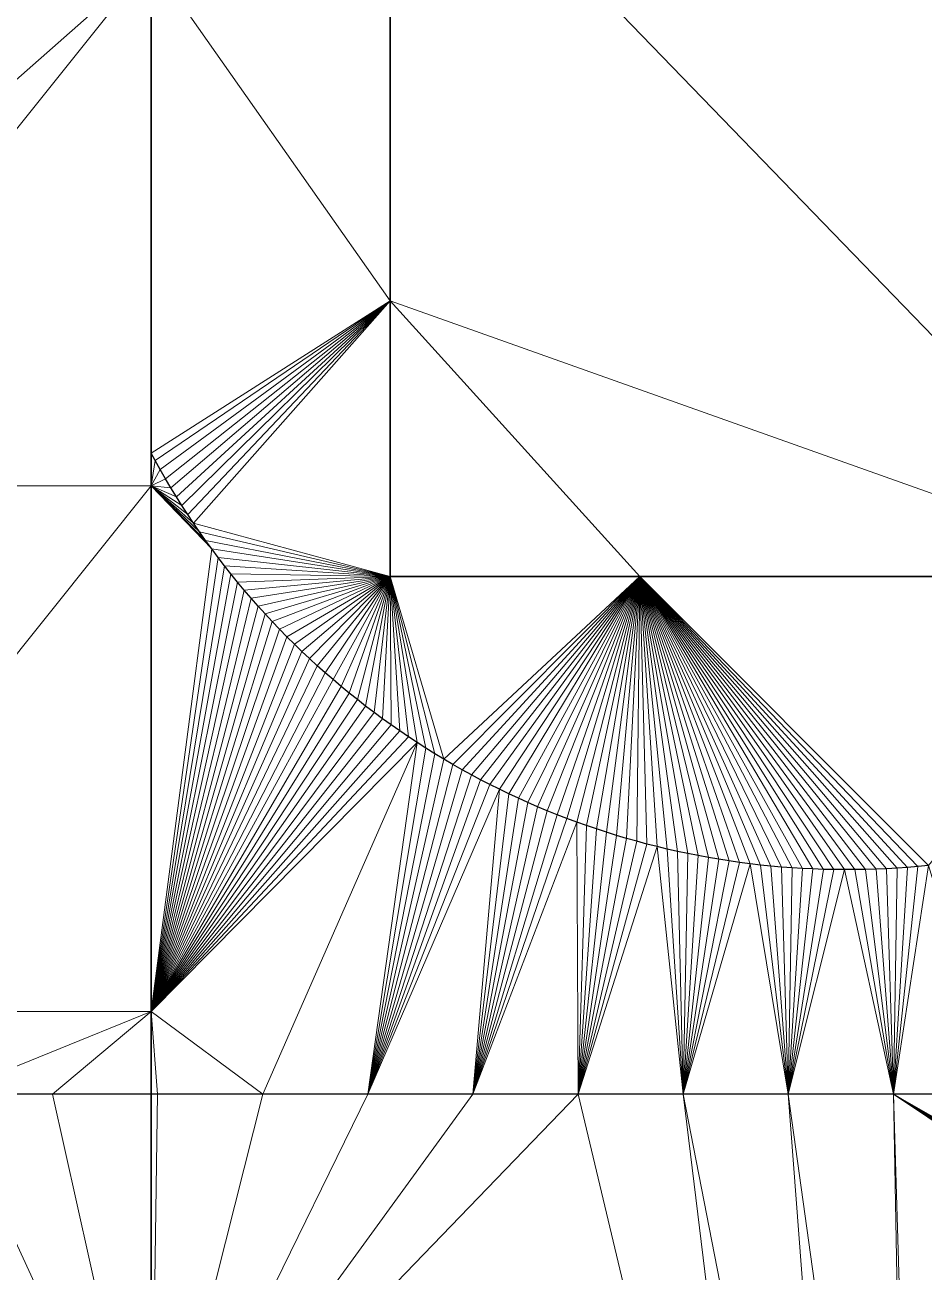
# Model space of a CAD drawing. Header units: metres. Extents: x 246428 to 246884, y 7418966 to 7419490.
# Drawn here: x 246825.43 to 246833.98, y 7419366.13 to 7419378 of the extents above; entities that cross this region are included whole.
import ezdxf

# ---------------------------------------------------------------- set-up
doc = ezdxf.new("R2010")
doc.units = ezdxf.units.M
doc.linetypes.add('blank name', pattern=[0])
doc.linetypes.add('HIDDEN', pattern=[9.525, 6.35, -3.175])
doc.layers.add('_12D_UNMAPPED', color=7, linetype='Continuous')
doc.layers.add('GRADELINES', color=250, linetype='HIDDEN', lineweight=25)
doc.layers.add('MISC_PATHS', color=7, linetype='Continuous', lineweight=35)
doc.layers.add('KERB_BACK', color=7, linetype='Continuous', lineweight=35, true_color=0x5fd2ff)

msp = doc.modelspace()

# ---------------------------------------------------------------- linework, layer by layer
at = {"layer": '_12D_UNMAPPED', "color": 3, "linetype": 'blank name', "lineweight": 0}
for points in [[(246839, 7419383.53, 36.51), (246836.276, 7419372.753, 36.563), (246828.9, 7419380.377, 36.457)], [(246828.9, 7419375.377, 36.491), (246826.627, 7419378.614, 36.446), (246828.9, 7419380.377, 36.457)], [(246836.276, 7419372.753, 36.563), (246828.9, 7419375.377, 36.491), (246828.9, 7419380.377, 36.457)], [(246826.627, 7419373.614, 36.48), (246822.627, 7419373.614, 36.44), (246826.627, 7419378.614, 36.446)], [(246826.627, 7419378.614, 36.446), (246822.627, 7419373.614, 36.44), (246822.627, 7419375.087, 36.43)], [(246826.627, 7419378.614, 36.446), (246822.627, 7419375.087, 36.43), (246822.627, 7419378.614, 36.406)], [(246826.627, 7419373.925, 36.484), (246826.627, 7419378.614, 36.446), (246828.9, 7419375.377, 36.491)], [(246826.627, 7419373.925, 36.484), (246826.627, 7419373.614, 36.48), (246826.627, 7419378.614, 36.446)], [(246826.664, 7419373.857, 36.484), (246826.627, 7419373.925, 36.484), (246828.9, 7419375.377, 36.491)], [(246826.713, 7419373.77, 36.485), (246826.664, 7419373.857, 36.484), (246828.9, 7419375.377, 36.491)], [(246826.763, 7419373.683, 36.486), (246826.713, 7419373.77, 36.485), (246828.9, 7419375.377, 36.491)], [(246826.814, 7419373.597, 36.487), (246826.763, 7419373.683, 36.486), (246828.9, 7419375.377, 36.491)], [(246826.866, 7419373.512, 36.488), (246826.814, 7419373.597, 36.487), (246828.9, 7419375.377, 36.491)], [(246826.919, 7419373.427, 36.489), (246826.866, 7419373.512, 36.488), (246828.9, 7419375.377, 36.491)], [(246826.974, 7419373.343, 36.49), (246826.919, 7419373.427, 36.489), (246828.9, 7419375.377, 36.491)], [(246827.029, 7419373.26, 36.491), (246826.974, 7419373.343, 36.49), (246828.9, 7419375.377, 36.491)], [(246828.9, 7419372.753, 36.508), (246827.029, 7419373.26, 36.491), (246828.9, 7419375.377, 36.491)], [(246831.276, 7419372.753, 36.526), (246828.9, 7419372.753, 36.508), (246828.9, 7419375.377, 36.491)], [(246836.276, 7419372.753, 36.563), (246831.276, 7419372.753, 36.526), (246828.9, 7419375.377, 36.491)], [(246826.664, 7419373.857, 36.484), (246826.627, 7419373.614, 36.48), (246826.627, 7419373.925, 36.484)], [(246826.713, 7419373.77, 36.485), (246826.627, 7419373.614, 36.48), (246826.664, 7419373.857, 36.484)], [(246826.763, 7419373.683, 36.486), (246826.627, 7419373.614, 36.48), (246826.713, 7419373.77, 36.485)], [(246826.814, 7419373.597, 36.487), (246826.627, 7419373.614, 36.48), (246826.763, 7419373.683, 36.486)], [(246826.627, 7419368.614, 36.514), (246822.627, 7419368.614, 36.474), (246826.627, 7419373.614, 36.48)], [(246822.627, 7419368.614, 36.474), (246822.627, 7419373.614, 36.44), (246826.627, 7419373.614, 36.48)], [(246826.866, 7419373.512, 36.488), (246826.627, 7419373.614, 36.48), (246826.814, 7419373.597, 36.487)], [(246826.627, 7419373.614, 36.48), (246826.866, 7419373.512, 36.488), (246826.919, 7419373.427, 36.489)], [(246826.627, 7419368.614, 36.514), (246826.627, 7419373.614, 36.48), (246827.202, 7419373.015, 36.494)], [(246827.202, 7419373.015, 36.494), (246826.627, 7419373.614, 36.48), (246827.143, 7419373.096, 36.493)], [(246827.143, 7419373.096, 36.493), (246826.627, 7419373.614, 36.48), (246827.086, 7419373.177, 36.492)], [(246827.086, 7419373.177, 36.492), (246826.627, 7419373.614, 36.48), (246827.029, 7419373.26, 36.491)], [(246827.029, 7419373.26, 36.491), (246826.627, 7419373.614, 36.48), (246826.974, 7419373.343, 36.49)], [(246826.974, 7419373.343, 36.49), (246826.627, 7419373.614, 36.48), (246826.919, 7419373.427, 36.489)], [(246828.9, 7419372.753, 36.508), (246827.086, 7419373.177, 36.492), (246827.029, 7419373.26, 36.491)], [(246828.9, 7419372.753, 36.508), (246827.143, 7419373.096, 36.493), (246827.086, 7419373.177, 36.492)], [(246828.9, 7419372.753, 36.508), (246827.202, 7419373.015, 36.494), (246827.143, 7419373.096, 36.493)], [(246827.262, 7419372.935, 36.495), (246826.627, 7419368.614, 36.514), (246827.202, 7419373.015, 36.494)], [(246827.323, 7419372.855, 36.496), (246826.627, 7419368.614, 36.514), (246827.262, 7419372.935, 36.495)], [(246828.9, 7419372.753, 36.508), (246827.262, 7419372.935, 36.495), (246827.202, 7419373.015, 36.494)], [(246828.9, 7419372.753, 36.508), (246827.323, 7419372.855, 36.496), (246827.262, 7419372.935, 36.495)], [(246827.385, 7419372.777, 36.497), (246826.627, 7419368.614, 36.514), (246827.323, 7419372.855, 36.496)], [(246828.9, 7419372.753, 36.508), (246827.385, 7419372.777, 36.497), (246827.323, 7419372.855, 36.496)], [(246827.448, 7419372.699, 36.498), (246826.627, 7419368.614, 36.514), (246827.385, 7419372.777, 36.497)], [(246827.512, 7419372.622, 36.499), (246826.627, 7419368.614, 36.514), (246827.448, 7419372.699, 36.498)], [(246828.9, 7419372.753, 36.508), (246827.448, 7419372.699, 36.498), (246827.385, 7419372.777, 36.497)], [(246828.9, 7419372.753, 36.508), (246827.512, 7419372.622, 36.499), (246827.448, 7419372.699, 36.498)], [(246828.9, 7419372.753, 36.508), (246827.577, 7419372.546, 36.5), (246827.512, 7419372.622, 36.499)], [(246828.9, 7419372.753, 36.508), (246827.643, 7419372.471, 36.501), (246827.577, 7419372.546, 36.5)], [(246828.9, 7419372.753, 36.508), (246827.71, 7419372.397, 36.502), (246827.643, 7419372.471, 36.501)], [(246828.9, 7419372.753, 36.508), (246827.778, 7419372.324, 36.503), (246827.71, 7419372.397, 36.502)], [(246828.9, 7419372.753, 36.508), (246827.847, 7419372.251, 36.504), (246827.778, 7419372.324, 36.503)], [(246828.9, 7419372.753, 36.508), (246827.917, 7419372.18, 36.505), (246827.847, 7419372.251, 36.504)], [(246828.9, 7419372.753, 36.508), (246827.988, 7419372.109, 36.506), (246827.917, 7419372.18, 36.505)], [(246828.9, 7419372.753, 36.508), (246828.06, 7419372.04, 36.507), (246827.988, 7419372.109, 36.506)], [(246828.9, 7419372.753, 36.508), (246828.132, 7419371.971, 36.508), (246828.06, 7419372.04, 36.507)], [(246828.9, 7419372.753, 36.508), (246828.206, 7419371.904, 36.509), (246828.132, 7419371.971, 36.508)], [(246828.9, 7419372.753, 36.508), (246828.281, 7419371.837, 36.51), (246828.206, 7419371.904, 36.509)], [(246828.9, 7419372.753, 36.508), (246828.356, 7419371.771, 36.511), (246828.281, 7419371.837, 36.51)], [(246828.9, 7419372.753, 36.508), (246828.432, 7419371.707, 36.512), (246828.356, 7419371.771, 36.511)], [(246828.9, 7419372.753, 36.508), (246828.51, 7419371.643, 36.513), (246828.432, 7419371.707, 36.512)], [(246828.9, 7419372.753, 36.508), (246828.588, 7419371.581, 36.514), (246828.51, 7419371.643, 36.513)], [(246828.9, 7419372.753, 36.508), (246828.666, 7419371.519, 36.515), (246828.588, 7419371.581, 36.514)], [(246828.9, 7419372.753, 36.508), (246828.746, 7419371.459, 36.516), (246828.666, 7419371.519, 36.515)], [(246828.9, 7419372.753, 36.508), (246828.827, 7419371.399, 36.517), (246828.746, 7419371.459, 36.516)], [(246828.9, 7419372.753, 36.508), (246828.908, 7419371.341, 36.518), (246828.827, 7419371.399, 36.517)], [(246828.9, 7419372.753, 36.508), (246831.276, 7419372.753, 36.526), (246829.411, 7419371.014, 36.524)], [(246828.9, 7419372.753, 36.508), (246829.411, 7419371.014, 36.524), (246829.325, 7419371.066, 36.523)], [(246828.9, 7419372.753, 36.508), (246829.325, 7419371.066, 36.523), (246829.24, 7419371.119, 36.522)], [(246828.9, 7419372.753, 36.508), (246829.24, 7419371.119, 36.522), (246829.156, 7419371.173, 36.521)], [(246828.9, 7419372.753, 36.508), (246829.156, 7419371.173, 36.521), (246829.073, 7419371.228, 36.52)], [(246828.9, 7419372.753, 36.508), (246829.073, 7419371.228, 36.52), (246828.99, 7419371.284, 36.519)], [(246828.9, 7419372.753, 36.508), (246828.99, 7419371.284, 36.519), (246828.908, 7419371.341, 36.518)], [(246831.276, 7419372.753, 36.526), (246829.497, 7419370.964, 36.525), (246829.411, 7419371.014, 36.524)], [(246831.276, 7419372.753, 36.526), (246829.584, 7419370.914, 36.526), (246829.497, 7419370.964, 36.525)], [(246831.276, 7419372.753, 36.526), (246829.672, 7419370.866, 36.527), (246829.584, 7419370.914, 36.526)], [(246831.276, 7419372.753, 36.526), (246829.76, 7419370.819, 36.528), (246829.672, 7419370.866, 36.527)], [(246831.276, 7419372.753, 36.526), (246829.849, 7419370.773, 36.529), (246829.76, 7419370.819, 36.528)], [(246831.276, 7419372.753, 36.526), (246829.938, 7419370.729, 36.53), (246829.849, 7419370.773, 36.529)], [(246831.276, 7419372.753, 36.526), (246830.029, 7419370.685, 36.531), (246829.938, 7419370.729, 36.53)], [(246831.276, 7419372.753, 36.526), (246830.119, 7419370.643, 36.532), (246830.029, 7419370.685, 36.531)], [(246831.276, 7419372.753, 36.526), (246830.21, 7419370.602, 36.533), (246830.119, 7419370.643, 36.532)], [(246831.276, 7419372.753, 36.526), (246830.302, 7419370.562, 36.533), (246830.21, 7419370.602, 36.533)], [(246831.276, 7419372.753, 36.526), (246830.394, 7419370.524, 36.534), (246830.302, 7419370.562, 36.533)], [(246831.276, 7419372.753, 36.526), (246830.487, 7419370.486, 36.535), (246830.394, 7419370.524, 36.534)], [(246831.276, 7419372.753, 36.526), (246830.58, 7419370.45, 36.536), (246830.487, 7419370.486, 36.535)], [(246831.276, 7419372.753, 36.526), (246830.674, 7419370.416, 36.537), (246830.58, 7419370.45, 36.536)], [(246831.276, 7419372.753, 36.526), (246830.768, 7419370.382, 36.538), (246830.674, 7419370.416, 36.537)], [(246831.276, 7419372.753, 36.526), (246830.863, 7419370.35, 36.539), (246830.768, 7419370.382, 36.538)], [(246831.276, 7419372.753, 36.526), (246830.958, 7419370.319, 36.54), (246830.863, 7419370.35, 36.539)], [(246831.276, 7419372.753, 36.526), (246831.053, 7419370.289, 36.541), (246830.958, 7419370.319, 36.54)], [(246831.276, 7419372.753, 36.526), (246831.149, 7419370.26, 36.542), (246831.053, 7419370.289, 36.541)], [(246831.276, 7419372.753, 36.526), (246831.245, 7419370.233, 36.543), (246831.149, 7419370.26, 36.542)], [(246831.276, 7419372.753, 36.526), (246831.342, 7419370.207, 36.544), (246831.245, 7419370.233, 36.543)], [(246831.276, 7419372.753, 36.526), (246836.276, 7419372.753, 36.563), (246834.02, 7419370.003, 36.565)], [(246831.276, 7419372.753, 36.526), (246834.02, 7419370.003, 36.565), (246833.92, 7419369.994, 36.564)], [(246831.276, 7419372.753, 36.526), (246833.92, 7419369.994, 36.564), (246833.821, 7419369.985, 36.563)], [(246831.276, 7419372.753, 36.526), (246833.821, 7419369.985, 36.563), (246833.721, 7419369.978, 36.563)], [(246831.276, 7419372.753, 36.526), (246833.721, 7419369.978, 36.563), (246833.621, 7419369.972, 36.562)], [(246831.276, 7419372.753, 36.526), (246833.621, 7419369.972, 36.562), (246833.521, 7419369.968, 36.561)], [(246831.276, 7419372.753, 36.526), (246833.521, 7419369.968, 36.561), (246833.421, 7419369.965, 36.561)], [(246831.276, 7419372.753, 36.526), (246833.421, 7419369.965, 36.561), (246833.321, 7419369.963, 36.56)], [(246831.276, 7419372.753, 36.526), (246833.321, 7419369.963, 36.56), (246833.221, 7419369.963, 36.559)], [(246831.276, 7419372.753, 36.526), (246833.221, 7419369.963, 36.559), (246833.121, 7419369.964, 36.558)], [(246831.276, 7419372.753, 36.526), (246833.121, 7419369.964, 36.558), (246833.021, 7419369.966, 36.558)], [(246831.276, 7419372.753, 36.526), (246833.021, 7419369.966, 36.558), (246832.921, 7419369.97, 36.557)], [(246831.276, 7419372.753, 36.526), (246832.921, 7419369.97, 36.557), (246832.821, 7419369.974, 36.556)], [(246831.276, 7419372.753, 36.526), (246832.821, 7419369.974, 36.556), (246832.722, 7419369.981, 36.555)], [(246831.276, 7419372.753, 36.526), (246832.722, 7419369.981, 36.555), (246832.622, 7419369.988, 36.554)], [(246831.276, 7419372.753, 36.526), (246832.622, 7419369.988, 36.554), (246832.522, 7419369.997, 36.554)], [(246831.276, 7419372.753, 36.526), (246832.522, 7419369.997, 36.554), (246832.423, 7419370.007, 36.553)], [(246831.276, 7419372.753, 36.526), (246832.423, 7419370.007, 36.553), (246832.323, 7419370.019, 36.552)], [(246831.276, 7419372.753, 36.526), (246832.323, 7419370.019, 36.552), (246832.224, 7419370.032, 36.551)], [(246831.276, 7419372.753, 36.526), (246832.224, 7419370.032, 36.551), (246832.125, 7419370.046, 36.55)], [(246831.276, 7419372.753, 36.526), (246832.125, 7419370.046, 36.55), (246832.027, 7419370.062, 36.55)], [(246831.276, 7419372.753, 36.526), (246832.027, 7419370.062, 36.55), (246831.928, 7419370.078, 36.549)], [(246831.276, 7419372.753, 36.526), (246831.928, 7419370.078, 36.549), (246831.83, 7419370.097, 36.548)], [(246831.276, 7419372.753, 36.526), (246831.83, 7419370.097, 36.548), (246831.732, 7419370.116, 36.547)], [(246831.276, 7419372.753, 36.526), (246831.732, 7419370.116, 36.547), (246831.634, 7419370.137, 36.546)], [(246831.276, 7419372.753, 36.526), (246831.634, 7419370.137, 36.546), (246831.536, 7419370.159, 36.545)], [(246831.276, 7419372.753, 36.526), (246831.536, 7419370.159, 36.545), (246831.439, 7419370.182, 36.544)], [(246831.276, 7419372.753, 36.526), (246831.439, 7419370.182, 36.544), (246831.342, 7419370.207, 36.544)], [(246827.577, 7419372.546, 36.5), (246826.627, 7419368.614, 36.514), (246827.512, 7419372.622, 36.499)], [(246827.643, 7419372.471, 36.501), (246826.627, 7419368.614, 36.514), (246827.577, 7419372.546, 36.5)], [(246827.71, 7419372.397, 36.502), (246826.627, 7419368.614, 36.514), (246827.643, 7419372.471, 36.501)], [(246827.778, 7419372.324, 36.503), (246826.627, 7419368.614, 36.514), (246827.71, 7419372.397, 36.502)], [(246827.847, 7419372.251, 36.504), (246826.627, 7419368.614, 36.514), (246827.778, 7419372.324, 36.503)], [(246827.917, 7419372.18, 36.505), (246826.627, 7419368.614, 36.514), (246827.847, 7419372.251, 36.504)], [(246827.988, 7419372.109, 36.506), (246826.627, 7419368.614, 36.514), (246827.917, 7419372.18, 36.505)], [(246828.06, 7419372.04, 36.507), (246826.627, 7419368.614, 36.514), (246827.988, 7419372.109, 36.506)], [(246828.132, 7419371.971, 36.508), (246826.627, 7419368.614, 36.514), (246828.06, 7419372.04, 36.507)], [(246828.206, 7419371.904, 36.509), (246826.627, 7419368.614, 36.514), (246828.132, 7419371.971, 36.508)], [(246828.281, 7419371.837, 36.51), (246826.627, 7419368.614, 36.514), (246828.206, 7419371.904, 36.509)], [(246828.356, 7419371.771, 36.511), (246826.627, 7419368.614, 36.514), (246828.281, 7419371.837, 36.51)], [(246828.432, 7419371.707, 36.512), (246826.627, 7419368.614, 36.514), (246828.356, 7419371.771, 36.511)], [(246828.51, 7419371.643, 36.513), (246826.627, 7419368.614, 36.514), (246828.432, 7419371.707, 36.512)], [(246828.588, 7419371.581, 36.514), (246826.627, 7419368.614, 36.514), (246828.51, 7419371.643, 36.513)], [(246828.666, 7419371.519, 36.515), (246826.627, 7419368.614, 36.514), (246828.588, 7419371.581, 36.514)], [(246828.746, 7419371.459, 36.516), (246826.627, 7419368.614, 36.514), (246828.666, 7419371.519, 36.515)], [(246828.827, 7419371.399, 36.517), (246826.627, 7419368.614, 36.514), (246828.746, 7419371.459, 36.516)], [(246828.908, 7419371.341, 36.518), (246826.627, 7419368.614, 36.514), (246828.827, 7419371.399, 36.517)], [(246828.99, 7419371.284, 36.519), (246826.627, 7419368.614, 36.514), (246828.908, 7419371.341, 36.518)], [(246829.073, 7419371.228, 36.52), (246826.627, 7419368.614, 36.514), (246828.99, 7419371.284, 36.519)], [(246829.156, 7419371.173, 36.521), (246826.627, 7419368.614, 36.514), (246829.073, 7419371.228, 36.52)], [(246826.627, 7419368.614, 36.514), (246829.156, 7419371.173, 36.521), (246827.687, 7419367.827, 36.527)], [(246829.156, 7419371.173, 36.521), (246828.687, 7419367.827, 36.535), (246827.687, 7419367.827, 36.527)], [(246829.156, 7419371.173, 36.521), (246829.24, 7419371.119, 36.522), (246828.687, 7419367.827, 36.535)], [(246829.24, 7419371.119, 36.522), (246829.325, 7419371.066, 36.523), (246828.687, 7419367.827, 36.535)], [(246829.325, 7419371.066, 36.523), (246829.411, 7419371.014, 36.524), (246828.687, 7419367.827, 36.535)], [(246829.411, 7419371.014, 36.524), (246829.497, 7419370.964, 36.525), (246828.687, 7419367.827, 36.535)], [(246829.497, 7419370.964, 36.525), (246829.584, 7419370.914, 36.526), (246828.687, 7419367.827, 36.535)], [(246829.584, 7419370.914, 36.526), (246829.672, 7419370.866, 36.527), (246828.687, 7419367.827, 36.535)], [(246829.672, 7419370.866, 36.527), (246829.76, 7419370.819, 36.528), (246828.687, 7419367.827, 36.535)], [(246829.76, 7419370.819, 36.528), (246829.849, 7419370.773, 36.529), (246828.687, 7419367.827, 36.535)], [(246829.849, 7419370.773, 36.529), (246829.938, 7419370.729, 36.53), (246828.687, 7419367.827, 36.535)], [(246829.938, 7419370.729, 36.53), (246829.687, 7419367.827, 36.543), (246828.687, 7419367.827, 36.535)], [(246829.938, 7419370.729, 36.53), (246830.029, 7419370.685, 36.531), (246829.687, 7419367.827, 36.543)], [(246830.029, 7419370.685, 36.531), (246830.119, 7419370.643, 36.532), (246829.687, 7419367.827, 36.543)], [(246830.119, 7419370.643, 36.532), (246830.21, 7419370.602, 36.533), (246829.687, 7419367.827, 36.543)], [(246830.21, 7419370.602, 36.533), (246830.302, 7419370.562, 36.533), (246829.687, 7419367.827, 36.543)], [(246830.302, 7419370.562, 36.533), (246830.394, 7419370.524, 36.534), (246829.687, 7419367.827, 36.543)], [(246830.394, 7419370.524, 36.534), (246830.487, 7419370.486, 36.535), (246829.687, 7419367.827, 36.543)], [(246830.487, 7419370.486, 36.535), (246830.58, 7419370.45, 36.536), (246829.687, 7419367.827, 36.543)], [(246830.58, 7419370.45, 36.536), (246830.674, 7419370.416, 36.537), (246829.687, 7419367.827, 36.543)], [(246830.674, 7419370.416, 36.537), (246830.687, 7419367.827, 36.551), (246829.687, 7419367.827, 36.543)], [(246830.674, 7419370.416, 36.537), (246830.768, 7419370.382, 36.538), (246830.687, 7419367.827, 36.551)], [(246830.768, 7419370.382, 36.538), (246830.863, 7419370.35, 36.539), (246830.687, 7419367.827, 36.551)], [(246830.863, 7419370.35, 36.539), (246830.958, 7419370.319, 36.54), (246830.687, 7419367.827, 36.551)], [(246830.958, 7419370.319, 36.54), (246831.053, 7419370.289, 36.541), (246830.687, 7419367.827, 36.551)], [(246831.053, 7419370.289, 36.541), (246831.149, 7419370.26, 36.542), (246830.687, 7419367.827, 36.551)], [(246831.149, 7419370.26, 36.542), (246831.245, 7419370.233, 36.543), (246830.687, 7419367.827, 36.551)], [(246831.245, 7419370.233, 36.543), (246831.342, 7419370.207, 36.544), (246830.687, 7419367.827, 36.551)], [(246831.342, 7419370.207, 36.544), (246831.439, 7419370.182, 36.544), (246830.687, 7419367.827, 36.551)], [(246831.439, 7419370.182, 36.544), (246831.687, 7419367.827, 36.559), (246830.687, 7419367.827, 36.551)], [(246831.439, 7419370.182, 36.544), (246831.536, 7419370.159, 36.545), (246831.687, 7419367.827, 36.559)], [(246831.536, 7419370.159, 36.545), (246831.634, 7419370.137, 36.546), (246831.687, 7419367.827, 36.559)], [(246831.634, 7419370.137, 36.546), (246831.732, 7419370.116, 36.547), (246831.687, 7419367.827, 36.559)], [(246831.732, 7419370.116, 36.547), (246831.83, 7419370.097, 36.548), (246831.687, 7419367.827, 36.559)], [(246831.83, 7419370.097, 36.548), (246831.928, 7419370.078, 36.549), (246831.687, 7419367.827, 36.559)], [(246831.928, 7419370.078, 36.549), (246832.027, 7419370.062, 36.55), (246831.687, 7419367.827, 36.559)], [(246832.027, 7419370.062, 36.55), (246832.125, 7419370.046, 36.55), (246831.687, 7419367.827, 36.559)], [(246832.125, 7419370.046, 36.55), (246832.224, 7419370.032, 36.551), (246831.687, 7419367.827, 36.559)], [(246832.224, 7419370.032, 36.551), (246832.323, 7419370.019, 36.552), (246831.687, 7419367.827, 36.559)], [(246832.323, 7419370.019, 36.552), (246832.687, 7419367.827, 36.567), (246831.687, 7419367.827, 36.559)], [(246832.323, 7419370.019, 36.552), (246832.423, 7419370.007, 36.553), (246832.687, 7419367.827, 36.567)], [(246832.423, 7419370.007, 36.553), (246832.522, 7419369.997, 36.554), (246832.687, 7419367.827, 36.567)], [(246832.522, 7419369.997, 36.554), (246832.622, 7419369.988, 36.554), (246832.687, 7419367.827, 36.567)], [(246832.622, 7419369.988, 36.554), (246832.722, 7419369.981, 36.555), (246832.687, 7419367.827, 36.567)], [(246832.722, 7419369.981, 36.555), (246832.821, 7419369.974, 36.556), (246832.687, 7419367.827, 36.567)], [(246832.821, 7419369.974, 36.556), (246832.921, 7419369.97, 36.557), (246832.687, 7419367.827, 36.567)], [(246832.921, 7419369.97, 36.557), (246833.021, 7419369.966, 36.558), (246832.687, 7419367.827, 36.567)], [(246833.021, 7419369.966, 36.558), (246833.121, 7419369.964, 36.558), (246832.687, 7419367.827, 36.567)], [(246833.121, 7419369.964, 36.558), (246833.221, 7419369.963, 36.559), (246832.687, 7419367.827, 36.567)], [(246833.221, 7419369.963, 36.559), (246833.687, 7419367.827, 36.575), (246832.687, 7419367.827, 36.567)], [(246833.221, 7419369.963, 36.559), (246833.321, 7419369.963, 36.56), (246833.687, 7419367.827, 36.575)], [(246833.321, 7419369.963, 36.56), (246833.421, 7419369.965, 36.561), (246833.687, 7419367.827, 36.575)], [(246833.421, 7419369.965, 36.561), (246833.521, 7419369.968, 36.561), (246833.687, 7419367.827, 36.575)], [(246833.521, 7419369.968, 36.561), (246833.621, 7419369.972, 36.562), (246833.687, 7419367.827, 36.575)], [(246833.621, 7419369.972, 36.562), (246833.721, 7419369.978, 36.563), (246833.687, 7419367.827, 36.575)], [(246833.92, 7419369.994, 36.564), (246834.02, 7419370.003, 36.565), (246833.687, 7419367.827, 36.575)], [(246834.02, 7419370.003, 36.565), (246834.687, 7419367.827, 36.583), (246833.687, 7419367.827, 36.575)], [(246833.821, 7419369.985, 36.563), (246833.92, 7419369.994, 36.564), (246833.687, 7419367.827, 36.575)], [(246833.721, 7419369.978, 36.563), (246833.821, 7419369.985, 36.563), (246833.687, 7419367.827, 36.575)], [(246822.627, 7419368.614, 36.474), (246826.627, 7419368.614, 36.514), (246824.687, 7419367.827, 36.499)], [(246826.627, 7419368.614, 36.514), (246825.687, 7419367.827, 36.509), (246824.687, 7419367.827, 36.499)], [(246826.627, 7419368.614, 36.514), (246826.627, 7419367.827, 36.519), (246825.687, 7419367.827, 36.509)], [(246826.627, 7419367.827, 36.519), (246826.627, 7419368.614, 36.514), (246826.687, 7419367.827, 36.519)], [(246826.627, 7419368.614, 36.514), (246826.627, 7419367.827, 36.519), (246826.627, 7419367.827, 36.519)], [(246826.687, 7419367.827, 36.519), (246826.627, 7419368.614, 36.514), (246827.687, 7419367.827, 36.527)], [(246826.627, 7419363.614, 36.477), (246822.627, 7419363.614, 36.437), (246824.687, 7419367.827, 36.499)], [(246825.687, 7419367.827, 36.509), (246826.627, 7419363.614, 36.477), (246824.687, 7419367.827, 36.499)], [(246826.627, 7419367.827, 36.519), (246826.627, 7419363.614, 36.477), (246825.687, 7419367.827, 36.509)], [(246826.627, 7419367.827, 36.519), (246826.627, 7419363.614, 36.477), (246826.627, 7419367.827, 36.519)], [(246826.627, 7419363.614, 36.477), (246826.627, 7419367.827, 36.519), (246826.687, 7419367.827, 36.519)], [(246832.739, 7419359.208, 36.614), (246826.627, 7419363.614, 36.477), (246830.687, 7419367.827, 36.551)], [(246830.687, 7419367.827, 36.551), (246826.627, 7419363.614, 36.477), (246829.687, 7419367.827, 36.543)], [(246829.687, 7419367.827, 36.543), (246826.627, 7419363.614, 36.477), (246828.687, 7419367.827, 36.535)], [(246828.687, 7419367.827, 36.535), (246826.627, 7419363.614, 36.477), (246827.687, 7419367.827, 36.527)], [(246826.627, 7419363.614, 36.477), (246826.687, 7419367.827, 36.519), (246827.687, 7419367.827, 36.527)], [(246831.687, 7419367.827, 36.559), (246832.739, 7419359.208, 36.614), (246830.687, 7419367.827, 36.551)], [(246832.687, 7419367.827, 36.567), (246833.327, 7419359.419, 36.625), (246831.687, 7419367.827, 36.559)], [(246833.327, 7419359.419, 36.625), (246832.739, 7419359.208, 36.614), (246831.687, 7419367.827, 36.559)], [(246833.687, 7419367.827, 36.575), (246833.839, 7419359.539, 36.634), (246832.687, 7419367.827, 36.567)], [(246833.839, 7419359.539, 36.634), (246833.327, 7419359.419, 36.625), (246832.687, 7419367.827, 36.567)], [(246837.23, 7419365.584, 36.618), (246837.268, 7419365.492, 36.619), (246833.687, 7419367.827, 36.575)], [(246837.156, 7419365.77, 36.616), (246837.192, 7419365.677, 36.617), (246833.687, 7419367.827, 36.575)], [(246837.192, 7419365.677, 36.617), (246837.23, 7419365.584, 36.618), (246833.687, 7419367.827, 36.575)], [(246837.121, 7419365.864, 36.615), (246837.156, 7419365.77, 36.616), (246833.687, 7419367.827, 36.575)], [(246837.268, 7419365.492, 36.619), (246837.308, 7419365.4, 36.62), (246833.687, 7419367.827, 36.575)], [(246837.308, 7419365.4, 36.62), (246833.936, 7419359.555, 36.634), (246833.687, 7419367.827, 36.575)], [(246833.936, 7419359.555, 36.634), (246833.839, 7419359.539, 36.634), (246833.687, 7419367.827, 36.575)], [(246834.687, 7419367.827, 36.583), (246837.121, 7419365.864, 36.615), (246833.687, 7419367.827, 36.575)]]:
    msp.add_3dface(points, dxfattribs=at)
at = {"layer": 'GRADELINES'}
for points in [[(246834.02, 7419370.003, 36.565), (246833.92, 7419369.994, 36.564), (246833.92, 7419369.994, 36.564), (246833.821, 7419369.985, 36.563), (246833.821, 7419369.985, 36.563), (246833.721, 7419369.978, 36.563), (246833.721, 7419369.978, 36.563), (246833.621, 7419369.972, 36.562), (246833.621, 7419369.972, 36.562), (246833.521, 7419369.968, 36.561), (246833.521, 7419369.968, 36.561), (246833.421, 7419369.965, 36.561), (246833.421, 7419369.965, 36.561), (246833.321, 7419369.963, 36.56), (246833.321, 7419369.963, 36.56), (246833.221, 7419369.963, 36.559), (246833.221, 7419369.963, 36.559), (246833.121, 7419369.964, 36.558), (246833.121, 7419369.964, 36.558), (246833.021, 7419369.966, 36.558), (246833.021, 7419369.966, 36.558), (246832.921, 7419369.97, 36.557), (246832.921, 7419369.97, 36.557), (246832.821, 7419369.974, 36.556), (246832.821, 7419369.974, 36.556), (246832.722, 7419369.981, 36.555), (246832.722, 7419369.981, 36.555), (246832.622, 7419369.988, 36.554), (246832.622, 7419369.988, 36.554), (246832.522, 7419369.997, 36.554), (246832.522, 7419369.997, 36.554), (246832.423, 7419370.007, 36.553), (246832.423, 7419370.007, 36.553), (246832.323, 7419370.019, 36.552), (246832.323, 7419370.019, 36.552), (246832.224, 7419370.032, 36.551), (246832.224, 7419370.032, 36.551), (246832.125, 7419370.046, 36.55), (246832.125, 7419370.046, 36.55), (246832.027, 7419370.062, 36.55), (246832.027, 7419370.062, 36.55), (246831.928, 7419370.078, 36.549), (246831.928, 7419370.078, 36.549), (246831.83, 7419370.097, 36.548), (246831.83, 7419370.097, 36.548), (246831.732, 7419370.116, 36.547), (246831.732, 7419370.116, 36.547), (246831.634, 7419370.137, 36.546), (246831.634, 7419370.137, 36.546), (246831.536, 7419370.159, 36.545), (246831.536, 7419370.159, 36.545), (246831.439, 7419370.182, 36.544), (246831.439, 7419370.182, 36.544), (246831.342, 7419370.207, 36.544), (246831.342, 7419370.207, 36.544), (246831.245, 7419370.233, 36.543), (246831.245, 7419370.233, 36.543), (246831.149, 7419370.26, 36.542), (246831.149, 7419370.26, 36.542), (246831.053, 7419370.289, 36.541), (246831.053, 7419370.289, 36.541), (246830.958, 7419370.319, 36.54), (246830.958, 7419370.319, 36.54), (246830.863, 7419370.35, 36.539), (246830.863, 7419370.35, 36.539), (246830.768, 7419370.382, 36.538), (246830.768, 7419370.382, 36.538), (246830.674, 7419370.416, 36.537), (246830.674, 7419370.416, 36.537), (246830.58, 7419370.45, 36.536), (246830.58, 7419370.45, 36.536), (246830.487, 7419370.486, 36.535), (246830.487, 7419370.486, 36.535), (246830.394, 7419370.524, 36.534), (246830.394, 7419370.524, 36.534), (246830.302, 7419370.562, 36.533), (246830.302, 7419370.562, 36.533), (246830.21, 7419370.602, 36.533), (246830.21, 7419370.602, 36.533), (246830.119, 7419370.643, 36.532), (246830.119, 7419370.643, 36.532), (246830.029, 7419370.685, 36.531), (246830.029, 7419370.685, 36.531), (246829.938, 7419370.729, 36.53), (246829.938, 7419370.729, 36.53), (246829.849, 7419370.773, 36.529), (246829.849, 7419370.773, 36.529), (246829.76, 7419370.819, 36.528), (246829.76, 7419370.819, 36.528), (246829.672, 7419370.866, 36.527), (246829.672, 7419370.866, 36.527), (246829.584, 7419370.914, 36.526), (246829.584, 7419370.914, 36.526), (246829.497, 7419370.964, 36.525), (246829.497, 7419370.964, 36.525), (246829.411, 7419371.014, 36.524), (246829.411, 7419371.014, 36.524), (246829.325, 7419371.066, 36.523), (246829.325, 7419371.066, 36.523), (246829.24, 7419371.119, 36.522), (246829.24, 7419371.119, 36.522), (246829.156, 7419371.173, 36.521), (246829.156, 7419371.173, 36.521), (246829.073, 7419371.228, 36.52), (246829.073, 7419371.228, 36.52), (246828.99, 7419371.284, 36.519), (246828.99, 7419371.284, 36.519), (246828.908, 7419371.341, 36.518), (246828.908, 7419371.341, 36.518), (246828.827, 7419371.399, 36.517), (246828.827, 7419371.399, 36.517), (246828.746, 7419371.459, 36.516), (246828.746, 7419371.459, 36.516), (246828.666, 7419371.519, 36.515), (246828.666, 7419371.519, 36.515), (246828.588, 7419371.581, 36.514), (246828.51, 7419371.643, 36.513), (246828.51, 7419371.643, 36.513), (246828.432, 7419371.707, 36.512), (246828.356, 7419371.771, 36.511), (246828.281, 7419371.837, 36.51), (246828.206, 7419371.904, 36.509), (246828.132, 7419371.971, 36.508), (246828.06, 7419372.04, 36.507), (246827.988, 7419372.109, 36.506), (246827.917, 7419372.18, 36.505), (246827.847, 7419372.251, 36.504), (246827.847, 7419372.251, 36.504), (246827.778, 7419372.324, 36.503), (246827.71, 7419372.397, 36.502), (246827.71, 7419372.397, 36.502), (246827.643, 7419372.471, 36.501), (246827.643, 7419372.471, 36.501), (246827.577, 7419372.546, 36.5), (246827.577, 7419372.546, 36.5), (246827.512, 7419372.622, 36.499), (246827.512, 7419372.622, 36.499), (246827.448, 7419372.699, 36.498), (246827.448, 7419372.699, 36.498), (246827.385, 7419372.777, 36.497), (246827.385, 7419372.777, 36.497), (246827.323, 7419372.855, 36.496), (246827.323, 7419372.855, 36.496), (246827.262, 7419372.935, 36.495), (246827.262, 7419372.935, 36.495), (246827.202, 7419373.015, 36.494), (246827.202, 7419373.015, 36.494), (246827.143, 7419373.096, 36.493), (246827.143, 7419373.096, 36.493), (246827.086, 7419373.177, 36.492), (246827.086, 7419373.177, 36.492), (246827.029, 7419373.26, 36.491), (246827.029, 7419373.26, 36.491), (246826.974, 7419373.343, 36.49), (246826.974, 7419373.343, 36.49), (246826.919, 7419373.427, 36.489), (246826.919, 7419373.427, 36.489), (246826.866, 7419373.512, 36.488), (246826.866, 7419373.512, 36.488), (246826.814, 7419373.597, 36.487), (246826.814, 7419373.597, 36.487), (246826.763, 7419373.683, 36.486), (246826.763, 7419373.683, 36.486), (246826.713, 7419373.77, 36.485), (246826.713, 7419373.77, 36.485), (246826.664, 7419373.857, 36.484), (246826.664, 7419373.857, 36.484), (246826.627, 7419373.925, 36.484)], [(246836.687, 7419367.827, 36.599), (246835.687, 7419367.827, 36.591), (246834.687, 7419367.827, 36.583), (246833.687, 7419367.827, 36.575), (246832.687, 7419367.827, 36.567), (246831.687, 7419367.827, 36.559), (246830.687, 7419367.827, 36.551), (246829.687, 7419367.827, 36.543), (246828.687, 7419367.827, 36.535), (246827.687, 7419367.827, 36.527), (246826.687, 7419367.827, 36.519), (246826.627, 7419367.827, 36.519), (246826.627, 7419367.827, 36.519), (246825.687, 7419367.827, 36.509), (246824.687, 7419367.827, 36.499), (246823.687, 7419367.827, 36.489), (246822.687, 7419367.827, 36.479), (246822.627, 7419367.827, 36.479)]]:
    msp.add_polyline3d(points, dxfattribs=at)
at = {"layer": 'KERB_BACK'}
msp.add_polyline3d([(246836.276, 7419372.753, 36.563), (246831.276, 7419372.753, 36.526), (246828.9, 7419372.753, 36.508), (246828.9, 7419372.753, 36.508), (246828.9, 7419372.753, 36.508), (246828.9, 7419372.753, 36.508), (246828.9, 7419372.753, 36.508), (246828.9, 7419372.753, 36.508), (246828.9, 7419372.753, 36.508), (246828.9, 7419372.753, 36.508), (246828.9, 7419372.753, 36.508), (246828.9, 7419372.753, 36.508), (246828.9, 7419372.753, 36.508), (246828.9, 7419375.377, 36.491), (246828.9, 7419380.377, 36.457)], dxfattribs=at)
at = {"layer": 'MISC_PATHS'}
for points in [[(246836.276, 7419372.753, 36.563), (246831.276, 7419372.753, 36.526), (246828.9, 7419372.753, 36.508), (246828.9, 7419372.753, 36.508), (246828.9, 7419372.753, 36.508), (246828.9, 7419372.753, 36.508), (246828.9, 7419372.753, 36.508), (246828.9, 7419372.753, 36.508), (246828.9, 7419372.753, 36.508), (246828.9, 7419372.753, 36.508), (246828.9, 7419372.753, 36.508), (246828.9, 7419372.753, 36.508), (246828.9, 7419372.753, 36.508), (246828.9, 7419375.377, 36.491), (246828.9, 7419380.377, 36.457)], [(246826.627, 7419378.614, 36.446), (246826.627, 7419373.614, 36.48), (246826.627, 7419368.614, 36.514), (246826.627, 7419367.827, 36.519), (246826.627, 7419363.614, 36.477), (246826.627, 7419358.614, 36.427), (246826.627, 7419358.562, 36.426), (246826.627, 7419353.614, 36.451), (246826.627, 7419349.688, 36.471), (246826.627, 7419349.003, 36.467), (246826.627, 7419348.614, 36.464), (246826.627, 7419346.335, 36.446), (246826.627, 7419343.614, 36.403), (246826.627, 7419343.006, 36.394), (246826.627, 7419338.614, 36.306), (246826.627, 7419333.614, 36.206), (246826.627, 7419328.614, 36.106), (246826.627, 7419325.419, 36.042), (246826.627, 7419323.614, 36.033), (246826.627, 7419318.614, 36.008), (246826.627, 7419313.614, 35.983), (246826.627, 7419308.614, 35.958)]]:
    msp.add_polyline3d(points, dxfattribs=at)

doc.saveas('drawing.dxf')
